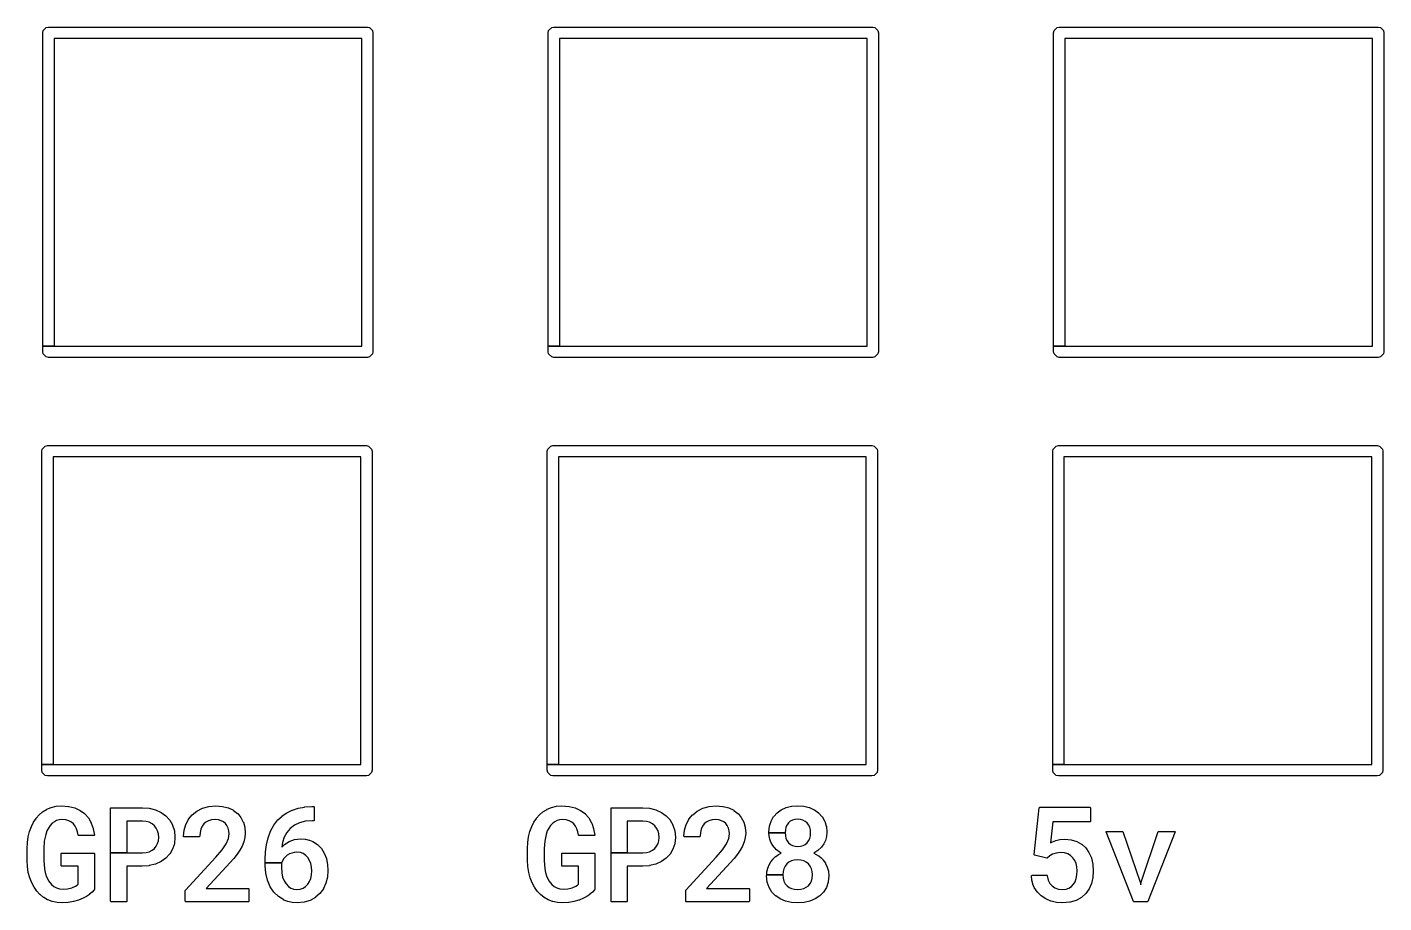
# Model space of a CAD drawing. Header units: millimetres. Extents: x 73 to 173, y -160 to -92.
# Drawn here: x 156.61 to 171.07, y -111.38 to -102.05 of the extents above; entities that cross this region are included whole.
import ezdxf

# ---------------------------------------------------------------- set-up
doc = ezdxf.new("R2010")
doc.units = ezdxf.units.MM
doc.layers.add('F.Silkscreen', color=41, linetype='CONTINUOUS', true_color=0xf2eda1)

msp = doc.modelspace()

# ---------------------------------------------------------------- linework, layer by layer
at = {"layer": 'F.Silkscreen', "linetype": 'CONTINUOUS'}
for p, q in [((156.772223, -102.11), (156.77679, -102.087039)), ((156.77679, -102.087039), (156.809262, -102.054567)), ((156.809262, -102.054567), (156.832223, -102.05)), ((156.832223, -102.05), (160.232223, -102.05)), ((160.232223, -102.05), (160.255184, -102.054567)), ((160.255184, -102.054567), (160.287656, -102.087039)), ((160.287656, -102.087039), (160.292223, -102.11)), ((162.16, -102.11), (162.164567, -102.087039)), ((162.164567, -102.087039), (162.197039, -102.054567)), ((162.197039, -102.054567), (162.22, -102.05)), ((162.22, -102.05), (165.62, -102.05)), ((165.62, -102.05), (165.642961, -102.054567)), ((165.642961, -102.054567), (165.675433, -102.087039)), ((165.675433, -102.087039), (165.68, -102.11)), ((167.547778, -102.11), (167.552345, -102.087039)), ((167.552345, -102.087039), (167.584817, -102.054567)), ((167.584817, -102.054567), (167.607778, -102.05)), ((167.607778, -102.05), (171.007778, -102.05)), ((171.007778, -102.05), (171.030739, -102.054567)), ((171.030739, -102.054567), (171.063211, -102.087039)), ((171.063211, -102.087039), (171.067778, -102.11)), ((156.772223, -105.45), (156.772223, -102.11)), ((160.172223, -102.17), (156.892223, -102.17)), ((156.892223, -102.17), (156.892223, -105.45)), ((160.172223, -105.45), (160.172223, -102.17)), ((160.292223, -102.11), (160.292223, -105.51)), ((162.16, -105.45), (162.16, -102.11)), ((165.56, -102.17), (162.28, -102.17)), ((162.28, -102.17), (162.28, -105.45)), ((165.56, -105.45), (165.56, -102.17)), ((165.68, -102.11), (165.68, -105.51)), ((167.547778, -105.45), (167.547778, -102.11)), ((170.947778, -102.17), (167.667778, -102.17)), ((167.667778, -102.17), (167.667778, -105.45)), ((170.947778, -105.45), (170.947778, -102.17)), ((171.067778, -102.11), (171.067778, -105.51)), ((156.772223, -105.51), (156.772223, -105.45)), ((156.772223, -105.45), (156.892223, -105.45)), ((156.892223, -105.45), (156.772223, -105.45)), ((156.77679, -105.532961), (156.772223, -105.51)), ((156.809262, -105.565433), (156.77679, -105.532961)), ((156.832223, -105.57), (156.809262, -105.565433)), ((160.232223, -105.57), (156.832223, -105.57)), ((156.892223, -105.45), (160.172223, -105.45)), ((160.255184, -105.565433), (160.232223, -105.57)), ((160.287656, -105.532961), (160.255184, -105.565433)), ((160.292223, -105.51), (160.287656, -105.532961)), ((162.16, -105.51), (162.16, -105.45)), ((162.16, -105.45), (162.28, -105.45)), ((162.28, -105.45), (162.16, -105.45)), ((162.164567, -105.532961), (162.16, -105.51)), ((162.197039, -105.565433), (162.164567, -105.532961)), ((162.22, -105.57), (162.197039, -105.565433)), ((165.62, -105.57), (162.22, -105.57)), ((162.28, -105.45), (165.56, -105.45)), ((165.642961, -105.565433), (165.62, -105.57)), ((165.675433, -105.532961), (165.642961, -105.565433)), ((165.68, -105.51), (165.675433, -105.532961)), ((167.547778, -105.51), (167.547778, -105.45)), ((167.547778, -105.45), (167.667778, -105.45)), ((167.667778, -105.45), (167.547778, -105.45)), ((167.552345, -105.532961), (167.547778, -105.51)), ((167.584817, -105.565433), (167.552345, -105.532961)), ((167.607778, -105.57), (167.584817, -105.565433)), ((171.007778, -105.57), (167.607778, -105.57)), ((167.667778, -105.45), (170.947778, -105.45)), ((171.030739, -105.565433), (171.007778, -105.57)), ((171.063211, -105.532961), (171.030739, -105.565433)), ((171.067778, -105.51), (171.063211, -105.532961)), ((156.762223, -106.57), (156.76679, -106.547039)), ((156.762223, -109.91), (156.762223, -106.57)), ((156.76679, -106.547039), (156.799262, -106.514567)), ((156.799262, -106.514567), (156.822223, -106.51)), ((156.822223, -106.51), (160.222223, -106.51)), ((160.222223, -106.51), (160.245184, -106.514567)), ((160.245184, -106.514567), (160.277656, -106.547039)), ((160.277656, -106.547039), (160.282223, -106.57)), ((160.282223, -106.57), (160.282223, -109.97)), ((162.15, -106.57), (162.154567, -106.547039)), ((162.15, -109.91), (162.15, -106.57)), ((162.154567, -106.547039), (162.187039, -106.514567)), ((162.187039, -106.514567), (162.21, -106.51)), ((162.21, -106.51), (165.61, -106.51)), ((165.61, -106.51), (165.632961, -106.514567)), ((165.632961, -106.514567), (165.665433, -106.547039)), ((165.665433, -106.547039), (165.67, -106.57)), ((165.67, -106.57), (165.67, -109.97)), ((167.537778, -106.57), (167.542345, -106.547039)), ((167.537778, -109.91), (167.537778, -106.57)), ((167.542345, -106.547039), (167.574817, -106.514567)), ((167.574817, -106.514567), (167.597778, -106.51)), ((167.597778, -106.51), (170.997778, -106.51)), ((170.997778, -106.51), (171.020739, -106.514567)), ((171.020739, -106.514567), (171.053211, -106.547039)), ((171.053211, -106.547039), (171.057778, -106.57)), ((171.057778, -106.57), (171.057778, -109.97)), ((160.162223, -106.63), (156.882223, -106.63)), ((156.882223, -106.63), (156.882223, -109.91)), ((160.162223, -109.91), (160.162223, -106.63)), ((165.55, -106.63), (162.27, -106.63)), ((162.27, -106.63), (162.27, -109.91)), ((165.55, -109.91), (165.55, -106.63)), ((170.937778, -106.63), (167.657778, -106.63)), ((167.657778, -106.63), (167.657778, -109.91)), ((170.937778, -109.91), (170.937778, -106.63)), ((156.762223, -109.97), (156.762223, -109.91)), ((156.762223, -109.91), (156.882223, -109.91)), ((156.882223, -109.91), (156.762223, -109.91)), ((156.882223, -109.91), (160.162223, -109.91)), ((162.15, -109.97), (162.15, -109.91)), ((162.15, -109.91), (162.27, -109.91)), ((162.27, -109.91), (162.15, -109.91)), ((162.27, -109.91), (165.55, -109.91)), ((167.537778, -109.97), (167.537778, -109.91)), ((167.537778, -109.91), (167.657778, -109.91)), ((167.657778, -109.91), (167.537778, -109.91)), ((167.657778, -109.91), (170.937778, -109.91)), ((156.76679, -109.992961), (156.762223, -109.97)), ((156.799262, -110.025433), (156.76679, -109.992961)), ((156.822223, -110.03), (156.799262, -110.025433)), ((160.222223, -110.03), (156.822223, -110.03)), ((160.245184, -110.025433), (160.222223, -110.03)), ((160.277656, -109.992961), (160.245184, -110.025433)), ((160.282223, -109.97), (160.277656, -109.992961)), ((162.154567, -109.992961), (162.15, -109.97)), ((162.187039, -110.025433), (162.154567, -109.992961)), ((162.21, -110.03), (162.187039, -110.025433)), ((165.61, -110.03), (162.21, -110.03)), ((165.632961, -110.025433), (165.61, -110.03)), ((165.665433, -109.992961), (165.632961, -110.025433)), ((165.67, -109.97), (165.665433, -109.992961)), ((167.542345, -109.992961), (167.537778, -109.97)), ((167.574817, -110.025433), (167.542345, -109.992961)), ((167.597778, -110.03), (167.574817, -110.025433)), ((170.997778, -110.03), (167.597778, -110.03)), ((171.020739, -110.025433), (170.997778, -110.03)), ((171.053211, -109.992961), (171.020739, -110.025433)), ((171.057778, -109.97), (171.053211, -109.992961)), ((156.674419, -110.523533), (156.701622, -110.482811)), ((156.701622, -110.482811), (156.702, -110.482316)), ((156.702, -110.482316), (156.733665, -110.445735)), ((156.733665, -110.445735), (156.734145, -110.445251)), ((156.734145, -110.445251), (156.769647, -110.414055)), ((156.769647, -110.414055), (156.77032, -110.413557)), ((156.77032, -110.413557), (156.813408, -110.386946)), ((156.813408, -110.386946), (156.814107, -110.386587)), ((156.814107, -110.386587), (156.861755, -110.366669)), ((156.861755, -110.366669), (156.862522, -110.366419)), ((156.862522, -110.366419), (156.913662, -110.35421)), ((156.913662, -110.35421), (156.914453, -110.354087)), ((156.914453, -110.354087), (156.97133, -110.349871)), ((156.97133, -110.349871), (156.972065, -110.34987)), ((156.972065, -110.34987), (157.048198, -110.35544)), ((157.048198, -110.35544), (157.049025, -110.355571)), ((157.049025, -110.355571), (157.11266, -110.371189)), ((157.11266, -110.371189), (157.113548, -110.371498)), ((157.113548, -110.371498), (157.17072, -110.397656)), ((157.17072, -110.397656), (157.171605, -110.398177)), ((157.171605, -110.398177), (157.218663, -110.432836)), ((157.218663, -110.432836), (157.219449, -110.433556)), ((157.219449, -110.433556), (157.258467, -110.477821)), ((157.258467, -110.477821), (157.259065, -110.47866)), ((157.259065, -110.47866), (157.289229, -110.531848)), ((157.495547, -110.37519), (157.497011, -110.371654)), ((157.495547, -110.85086), (157.495547, -110.37519)), ((157.497011, -110.371654), (157.500547, -110.37019)), ((157.500547, -110.37019), (157.833144, -110.37019)), ((157.833144, -110.37019), (157.833527, -110.370205)), ((157.833527, -110.370205), (157.906585, -110.375813)), ((157.906585, -110.375813), (157.907408, -110.375946)), ((157.907408, -110.375946), (157.972531, -110.392137)), ((157.972531, -110.392137), (157.973374, -110.392428)), ((157.973374, -110.392428), (158.032834, -110.41914)), ((158.032834, -110.41914), (158.033685, -110.419628)), ((158.033685, -110.419628), (158.083218, -110.454893)), ((158.083218, -110.454893), (158.084004, -110.455588)), ((158.084004, -110.455588), (158.12454, -110.499821)), ((158.326445, -110.492723), (158.365666, -110.445806)), ((158.365666, -110.445806), (158.366378, -110.445109)), ((158.366378, -110.445109), (158.41435, -110.406716)), ((158.41435, -110.406716), (158.41519, -110.406172)), ((158.41519, -110.406172), (158.474196, -110.375871)), ((158.474196, -110.375871), (158.4751, -110.375513)), ((158.4751, -110.375513), (158.540859, -110.356628)), ((158.540859, -110.356628), (158.541805, -110.356453)), ((158.541805, -110.356453), (158.617218, -110.349876)), ((158.617218, -110.349876), (158.618044, -110.349872)), ((158.618044, -110.349872), (158.688763, -110.355433)), ((158.688763, -110.355433), (158.689637, -110.355581)), ((158.689637, -110.355581), (158.749832, -110.37133)), ((158.749832, -110.37133), (158.750723, -110.371656)), ((158.750723, -110.371656), (158.804663, -110.397443)), ((158.804663, -110.397443), (158.805538, -110.397978)), ((158.805538, -110.397978), (158.84899, -110.431115)), ((158.84899, -110.431115), (158.849806, -110.431898)), ((158.849806, -110.431898), (158.884013, -110.473115)), ((158.884013, -110.473115), (158.88461, -110.474018)), ((158.88461, -110.474018), (158.909876, -110.523049)), ((159.279046, -110.499479), (159.322855, -110.458067)), ((159.322855, -110.458067), (159.323455, -110.457582)), ((159.323455, -110.457582), (159.373784, -110.422938)), ((159.373784, -110.422938), (159.37443, -110.422562)), ((159.37443, -110.422562), (159.432028, -110.394509)), ((159.432028, -110.394509), (159.432684, -110.394245)), ((159.432684, -110.394245), (159.493909, -110.374521)), ((159.493909, -110.374521), (159.494557, -110.374359)), ((159.494557, -110.374359), (159.56305, -110.362044)), ((159.56305, -110.362044), (159.563656, -110.361973)), ((159.563656, -110.361973), (159.640507, -110.357681)), ((159.640507, -110.357681), (159.640786, -110.357673)), ((159.640786, -110.357673), (159.659959, -110.357673)), ((159.659959, -110.357673), (159.663495, -110.359137)), ((159.663495, -110.359137), (159.664959, -110.362673)), ((159.664959, -110.362673), (159.664959, -110.503357)), ((162.008419, -110.523533), (162.035622, -110.482811)), ((162.035622, -110.482811), (162.036, -110.482316)), ((162.036, -110.482316), (162.067665, -110.445735)), ((162.067665, -110.445735), (162.068145, -110.445251)), ((162.068145, -110.445251), (162.103647, -110.414055)), ((162.103647, -110.414055), (162.10432, -110.413557)), ((162.10432, -110.413557), (162.147408, -110.386946)), ((162.147408, -110.386946), (162.148107, -110.386587)), ((162.148107, -110.386587), (162.195755, -110.366669)), ((162.195755, -110.366669), (162.196522, -110.366419)), ((162.196522, -110.366419), (162.247662, -110.35421)), ((162.247662, -110.35421), (162.248453, -110.354087)), ((162.248453, -110.354087), (162.30533, -110.349871)), ((162.30533, -110.349871), (162.306065, -110.34987)), ((162.306065, -110.34987), (162.382198, -110.35544)), ((162.382198, -110.35544), (162.383025, -110.355571)), ((162.383025, -110.355571), (162.44666, -110.371189)), ((162.44666, -110.371189), (162.447548, -110.371498)), ((162.447548, -110.371498), (162.50472, -110.397656)), ((162.50472, -110.397656), (162.505605, -110.398177)), ((162.505605, -110.398177), (162.552663, -110.432836)), ((162.552663, -110.432836), (162.553449, -110.433556)), ((162.553449, -110.433556), (162.592467, -110.477821)), ((162.592467, -110.477821), (162.593065, -110.47866)), ((162.593065, -110.47866), (162.623229, -110.531848)), ((162.829547, -110.37519), (162.831011, -110.371654)), ((162.829547, -110.85086), (162.829547, -110.37519)), ((162.831011, -110.371654), (162.834547, -110.37019)), ((162.834547, -110.37019), (163.167144, -110.37019)), ((163.167144, -110.37019), (163.167527, -110.370205)), ((163.167527, -110.370205), (163.240585, -110.375813)), ((163.240585, -110.375813), (163.241408, -110.375946)), ((163.241408, -110.375946), (163.306531, -110.392137)), ((163.306531, -110.392137), (163.307374, -110.392428)), ((163.307374, -110.392428), (163.366834, -110.41914)), ((163.366834, -110.41914), (163.367685, -110.419628)), ((163.367685, -110.419628), (163.417218, -110.454893)), ((163.417218, -110.454893), (163.418004, -110.455588)), ((163.418004, -110.455588), (163.45854, -110.499821)), ((163.660445, -110.492723), (163.699666, -110.445806)), ((163.699666, -110.445806), (163.700378, -110.445109)), ((163.700378, -110.445109), (163.74835, -110.406716)), ((163.74835, -110.406716), (163.74919, -110.406172)), ((163.74919, -110.406172), (163.808196, -110.375871)), ((163.808196, -110.375871), (163.8091, -110.375513)), ((163.8091, -110.375513), (163.874859, -110.356628)), ((163.874859, -110.356628), (163.875805, -110.356453)), ((163.875805, -110.356453), (163.951218, -110.349876)), ((163.951218, -110.349876), (163.952044, -110.349872)), ((163.952044, -110.349872), (164.022763, -110.355433)), ((164.022763, -110.355433), (164.023637, -110.355581)), ((164.023637, -110.355581), (164.083832, -110.37133)), ((164.083832, -110.37133), (164.084723, -110.371656)), ((164.084723, -110.371656), (164.138663, -110.397443)), ((164.138663, -110.397443), (164.139538, -110.397978)), ((164.139538, -110.397978), (164.18299, -110.431115)), ((164.18299, -110.431115), (164.183806, -110.431898)), ((164.183806, -110.431898), (164.218013, -110.473115)), ((164.218013, -110.473115), (164.21861, -110.474018)), ((164.21861, -110.474018), (164.243876, -110.523049)), ((164.535454, -110.511429), (164.562894, -110.463681)), ((164.562894, -110.463681), (164.563533, -110.462805)), ((164.563533, -110.462805), (164.599352, -110.423481)), ((164.599352, -110.423481), (164.600128, -110.422789)), ((164.600128, -110.422789), (164.643171, -110.391824)), ((164.643171, -110.391824), (164.644088, -110.391302)), ((164.644088, -110.391302), (164.6963, -110.368472)), ((164.6963, -110.368472), (164.697159, -110.368186)), ((164.697159, -110.368186), (164.754614, -110.354677)), ((164.754614, -110.354677), (164.755396, -110.354557)), ((164.755396, -110.354557), (164.81994, -110.34987)), ((164.81994, -110.34987), (164.820666, -110.34987)), ((164.820666, -110.34987), (164.884667, -110.354548)), ((164.884667, -110.354548), (164.885451, -110.354668)), ((164.885451, -110.354668), (164.942778, -110.368186)), ((164.942778, -110.368186), (164.943614, -110.368463)), ((164.943614, -110.368463), (164.996223, -110.391202)), ((164.996223, -110.391202), (164.997091, -110.391685)), ((164.997091, -110.391685), (165.041812, -110.422741)), ((165.041812, -110.422741), (165.042634, -110.423456)), ((165.042634, -110.423456), (165.078468, -110.462272)), ((165.078468, -110.462272), (165.079121, -110.463158)), ((165.079121, -110.463158), (165.106852, -110.511048)), ((167.341148, -110.869801), (167.394515, -110.369958)), ((167.394515, -110.369958), (167.396347, -110.366598)), ((167.396347, -110.366598), (167.399487, -110.365489)), ((167.399487, -110.365489), (167.934135, -110.365489)), ((167.934135, -110.365489), (167.937671, -110.366953)), ((167.937671, -110.366953), (167.939135, -110.370489)), ((167.939135, -110.370489), (167.939135, -110.51508)), ((156.616969, -110.679413), (156.631161, -110.622146)), ((156.631161, -110.622146), (156.631325, -110.621613)), ((156.631325, -110.621613), (156.650411, -110.57007)), ((156.650411, -110.57007), (156.650657, -110.569513)), ((156.650657, -110.569513), (156.674134, -110.524017)), ((156.674134, -110.524017), (156.674419, -110.523533)), ((156.816315, -110.617743), (156.803169, -110.65396)), ((156.832273, -110.585965), (156.816315, -110.617743)), ((156.85179, -110.557695), (156.832273, -110.585965)), ((156.873819, -110.534981), (156.85179, -110.557695)), ((156.895513, -110.51905), (156.873819, -110.534981)), ((156.919969, -110.506876), (156.895513, -110.51905)), ((156.946496, -110.49927), (156.919969, -110.506876)), ((156.976055, -110.49665), (156.946496, -110.49927)), ((157.016361, -110.499819), (156.976055, -110.49665)), ((157.048783, -110.508537), (157.016361, -110.499819)), ((157.077238, -110.523103), (157.048783, -110.508537)), ((157.100379, -110.54255), (157.077238, -110.523103)), ((157.117886, -110.565457), (157.100379, -110.54255)), ((157.13204, -110.594206), (157.117886, -110.565457)), ((157.142405, -110.626243), (157.13204, -110.594206)), ((157.15017, -110.663501), (157.142405, -110.626243)), ((157.289229, -110.531848), (157.289607, -110.532687)), ((157.289607, -110.532687), (157.310096, -110.59217)), ((157.310096, -110.59217), (157.310297, -110.592955)), ((157.310297, -110.592955), (157.322048, -110.661638)), ((157.833601, -110.512265), (157.668945, -110.512265)), ((157.668945, -110.512265), (157.668945, -110.85086)), ((157.873415, -110.515603), (157.833601, -110.512265)), ((157.907214, -110.525013), (157.873415, -110.515603)), ((157.93739, -110.540499), (157.907214, -110.525013)), ((157.962169, -110.56097), (157.93739, -110.540499)), ((157.981979, -110.586246), (157.962169, -110.56097)), ((157.996472, -110.615931), (157.981979, -110.586246)), ((158.005153, -110.648835), (157.996472, -110.615931)), ((158.12454, -110.499821), (158.12519, -110.50071)), ((158.12519, -110.50071), (158.155668, -110.553807)), ((158.155668, -110.553807), (158.156102, -110.554797)), ((158.156102, -110.554797), (158.174848, -110.614466)), ((158.174848, -110.614466), (158.175056, -110.615494)), ((158.175056, -110.615494), (158.181589, -110.68448)), ((158.272261, -110.673428), (158.278301, -110.609606)), ((158.278301, -110.609606), (158.27849, -110.60864)), ((158.27849, -110.60864), (158.296386, -110.548998)), ((158.296386, -110.548998), (158.296764, -110.54808)), ((158.296764, -110.54808), (158.32587, -110.493575)), ((158.32587, -110.493575), (158.326445, -110.492723)), ((158.448452, -110.632784), (158.445625, -110.674239)), ((158.456277, -110.598347), (158.448452, -110.632784)), ((158.469711, -110.56752), (158.456277, -110.598347)), ((158.487923, -110.542325), (158.469711, -110.56752)), ((158.510581, -110.523283), (158.487923, -110.542325)), ((158.53928, -110.508661), (158.510581, -110.523283)), ((158.572125, -110.499858), (158.53928, -110.508661)), ((158.613165, -110.49665), (158.572125, -110.499858)), ((158.645181, -110.499575), (158.613165, -110.49665)), ((158.672936, -110.507936), (158.645181, -110.499575)), ((158.697853, -110.521391), (158.672936, -110.507936)), ((158.718616, -110.538951), (158.697853, -110.521391)), ((158.735272, -110.560527), (158.718616, -110.538951)), ((158.747566, -110.586517), (158.735272, -110.560527)), ((158.754947, -110.6154), (158.747566, -110.586517)), ((158.757522, -110.64835), (158.754947, -110.6154)), ((158.909876, -110.523049), (158.910245, -110.523988)), ((158.910245, -110.523988), (158.925489, -110.57829)), ((158.925489, -110.57829), (158.925657, -110.579212)), ((158.925657, -110.579212), (158.93093, -110.640437)), ((159.174105, -110.689523), (159.199814, -110.619276)), ((159.199814, -110.619276), (159.200134, -110.618574)), ((159.200134, -110.618574), (159.234647, -110.556175)), ((159.234647, -110.556175), (159.235086, -110.555512)), ((159.235086, -110.555512), (159.278545, -110.50003)), ((159.278545, -110.50003), (159.279046, -110.499479)), ((159.373592, -110.63383), (159.346205, -110.684722)), ((159.409786, -110.591193), (159.373592, -110.63383)), ((159.454067, -110.556887), (159.409786, -110.591193)), ((159.509036, -110.5303), (159.454067, -110.556887)), ((159.571282, -110.514218), (159.509036, -110.5303)), ((159.649036, -110.508357), (159.571282, -110.514218)), ((159.659959, -110.508357), (159.649036, -110.508357)), ((159.663495, -110.506893), (159.659959, -110.508357)), ((159.664959, -110.503357), (159.663495, -110.506893)), ((161.950969, -110.679413), (161.965161, -110.622146)), ((161.965161, -110.622146), (161.965325, -110.621613)), ((161.965325, -110.621613), (161.984411, -110.57007)), ((161.984411, -110.57007), (161.984657, -110.569513)), ((161.984657, -110.569513), (162.008134, -110.524017)), ((162.008134, -110.524017), (162.008419, -110.523533)), ((162.150315, -110.617743), (162.137169, -110.65396)), ((162.166273, -110.585965), (162.150315, -110.617743)), ((162.18579, -110.557695), (162.166273, -110.585965)), ((162.207819, -110.534981), (162.18579, -110.557695)), ((162.229513, -110.51905), (162.207819, -110.534981)), ((162.253969, -110.506876), (162.229513, -110.51905)), ((162.280496, -110.49927), (162.253969, -110.506876)), ((162.310055, -110.49665), (162.280496, -110.49927)), ((162.350361, -110.499819), (162.310055, -110.49665)), ((162.382783, -110.508537), (162.350361, -110.499819)), ((162.411238, -110.523103), (162.382783, -110.508537)), ((162.434379, -110.54255), (162.411238, -110.523103)), ((162.451886, -110.565457), (162.434379, -110.54255)), ((162.46604, -110.594206), (162.451886, -110.565457)), ((162.476405, -110.626243), (162.46604, -110.594206)), ((162.48417, -110.663501), (162.476405, -110.626243)), ((162.623229, -110.531848), (162.623607, -110.532687)), ((162.623607, -110.532687), (162.644096, -110.59217)), ((162.644096, -110.59217), (162.644297, -110.592955)), ((162.644297, -110.592955), (162.656048, -110.661638)), ((163.167601, -110.512265), (163.002945, -110.512265)), ((163.002945, -110.512265), (163.002945, -110.85086)), ((163.207415, -110.515603), (163.167601, -110.512265)), ((163.241214, -110.525013), (163.207415, -110.515603)), ((163.27139, -110.540499), (163.241214, -110.525013)), ((163.296169, -110.56097), (163.27139, -110.540499)), ((163.315979, -110.586246), (163.296169, -110.56097)), ((163.330472, -110.615931), (163.315979, -110.586246)), ((163.339153, -110.648835), (163.330472, -110.615931)), ((163.45854, -110.499821), (163.45919, -110.50071)), ((163.45919, -110.50071), (163.489668, -110.553807)), ((163.489668, -110.553807), (163.490102, -110.554797)), ((163.490102, -110.554797), (163.508848, -110.614466)), ((163.508848, -110.614466), (163.509056, -110.615494)), ((163.509056, -110.615494), (163.515589, -110.68448)), ((163.606261, -110.673428), (163.612301, -110.609606)), ((163.612301, -110.609606), (163.61249, -110.60864)), ((163.61249, -110.60864), (163.630386, -110.548998)), ((163.630386, -110.548998), (163.630764, -110.54808)), ((163.630764, -110.54808), (163.65987, -110.493575)), ((163.65987, -110.493575), (163.660445, -110.492723)), ((163.782452, -110.632784), (163.779625, -110.674239)), ((163.790277, -110.598347), (163.782452, -110.632784)), ((163.803711, -110.56752), (163.790277, -110.598347)), ((163.821923, -110.542325), (163.803711, -110.56752)), ((163.844581, -110.523283), (163.821923, -110.542325)), ((163.87328, -110.508661), (163.844581, -110.523283)), ((163.906125, -110.499858), (163.87328, -110.508661)), ((163.947165, -110.49665), (163.906125, -110.499858)), ((163.979181, -110.499575), (163.947165, -110.49665)), ((164.006936, -110.507936), (163.979181, -110.499575)), ((164.031853, -110.521391), (164.006936, -110.507936)), ((164.052616, -110.538951), (164.031853, -110.521391)), ((164.069272, -110.560527), (164.052616, -110.538951)), ((164.081566, -110.586517), (164.069272, -110.560527)), ((164.088947, -110.6154), (164.081566, -110.586517)), ((164.091522, -110.64835), (164.088947, -110.6154)), ((164.243876, -110.523049), (164.244245, -110.523988)), ((164.244245, -110.523988), (164.259489, -110.57829)), ((164.259489, -110.57829), (164.259657, -110.579212)), ((164.259657, -110.579212), (164.26493, -110.640437)), ((164.511903, -110.632179), (164.511913, -110.631365)), ((164.512293, -110.637744), (164.511903, -110.632179)), ((164.511913, -110.631365), (164.517879, -110.567413)), ((164.517879, -110.567413), (164.518086, -110.56638)), ((164.518086, -110.56638), (164.535018, -110.512423)), ((164.535018, -110.512423), (164.535454, -110.511429)), ((164.68773, -110.605085), (164.685303, -110.637744)), ((164.694625, -110.576732), (164.68773, -110.605085)), ((164.706063, -110.551214), (164.694625, -110.576732)), ((164.720854, -110.530969), (164.706063, -110.551214)), ((164.740121, -110.514666), (164.720854, -110.530969)), ((164.763115, -110.502262), (164.740121, -110.514666)), ((164.788878, -110.494635), (164.763115, -110.502262)), ((164.818951, -110.491951), (164.788878, -110.494635)), ((164.84963, -110.494733), (164.818951, -110.491951)), ((164.875773, -110.502624), (164.84963, -110.494733)), ((164.89923, -110.515282), (164.875773, -110.502624)), ((164.9191, -110.531729), (164.89923, -110.515282)), ((164.93482, -110.553054), (164.9191, -110.531729)), ((164.947068, -110.57828), (164.93482, -110.553054)), ((164.954702, -110.605967), (164.947068, -110.57828)), ((164.957373, -110.637755), (164.954702, -110.605967)), ((165.106852, -110.511048), (165.107291, -110.512043)), ((165.107291, -110.512043), (165.124507, -110.566337)), ((165.124507, -110.566337), (165.124719, -110.567377)), ((165.124719, -110.567377), (165.130767, -110.631358)), ((165.130771, -110.632258), (165.126974, -110.676366)), ((165.130767, -110.631358), (165.130771, -110.632258)), ((167.539828, -110.52008), (167.515363, -110.743082)), ((167.934135, -110.52008), (167.539828, -110.52008)), ((167.937671, -110.518616), (167.934135, -110.52008)), ((167.939135, -110.51508), (167.937671, -110.518616)), ((168.10729, -110.628285), (168.107359, -110.624459)), ((168.398489, -111.36883), (168.10729, -110.628285)), ((168.107359, -110.624459), (168.110113, -110.621802)), ((168.110113, -110.621802), (168.111943, -110.621455)), ((168.111943, -110.621455), (168.281509, -110.621455)), ((168.281509, -110.621455), (168.285045, -110.622919)), ((168.285045, -110.622919), (168.286241, -110.624841)), ((168.286241, -110.624841), (168.469423, -111.162114)), ((168.481813, -111.16213), (168.66298, -110.624857)), ((168.841878, -110.628277), (168.552084, -111.368822)), ((168.66298, -110.624857), (168.665497, -110.621975)), ((168.665497, -110.621975), (168.667718, -110.621455)), ((168.667718, -110.621455), (168.837222, -110.621455)), ((168.837222, -110.621455), (168.840758, -110.622919)), ((168.840758, -110.622919), (168.842222, -110.626455)), ((168.842222, -110.626455), (168.841878, -110.628277)), ((156.605531, -110.803611), (156.608404, -110.74009)), ((156.608404, -110.74009), (156.608448, -110.739617)), ((156.608448, -110.739617), (156.616871, -110.679917)), ((156.616871, -110.679917), (156.616969, -110.679413)), ((156.788295, -110.724941), (156.783565, -110.80283)), ((156.803169, -110.65396), (156.788295, -110.724941)), ((157.151529, -110.666017), (157.15017, -110.663501)), ((157.155065, -110.667481), (157.151529, -110.666017)), ((157.31712, -110.667481), (157.155065, -110.667481)), ((157.317963, -110.667409), (157.31712, -110.667481)), ((157.321201, -110.66537), (157.317963, -110.667409)), ((157.322048, -110.661638), (157.321201, -110.66537)), ((157.962266, -110.804074), (157.982081, -110.780252)), ((157.982081, -110.780252), (157.996505, -110.752294)), ((157.996505, -110.752294), (158.005194, -110.721275)), ((158.008194, -110.686647), (158.005153, -110.648835)), ((158.005194, -110.721275), (158.008194, -110.686647)), ((158.174859, -110.752854), (158.156088, -110.810752)), ((158.175079, -110.7518), (158.174859, -110.752854)), ((158.181587, -110.685439), (158.175079, -110.7518)), ((158.181589, -110.68448), (158.181587, -110.685439)), ((158.272239, -110.673899), (158.272261, -110.673428)), ((158.273703, -110.677435), (158.272239, -110.673899)), ((158.277239, -110.678899), (158.273703, -110.677435)), ((158.440637, -110.678899), (158.277239, -110.678899)), ((158.443924, -110.677667), (158.440637, -110.678899)), ((158.445625, -110.674239), (158.443924, -110.677667)), ((158.683522, -110.817107), (158.727431, -110.752936)), ((158.727431, -110.752936), (158.750544, -110.698927)), ((158.750544, -110.698927), (158.757522, -110.64835)), ((158.896884, -110.778384), (158.872814, -110.822299)), ((158.897119, -110.777892), (158.896884, -110.778384)), ((158.91512, -110.734368), (158.897119, -110.777892)), ((158.915342, -110.733703), (158.91512, -110.734368)), ((158.926919, -110.688721), (158.915342, -110.733703)), ((158.92706, -110.687889), (158.926919, -110.688721)), ((158.930931, -110.64128), (158.92706, -110.687889)), ((158.93093, -110.640437), (158.930931, -110.64128)), ((159.146292, -110.840457), (159.156704, -110.763977)), ((159.156704, -110.763977), (159.156789, -110.763514)), ((159.156789, -110.763514), (159.173931, -110.690104)), ((159.173931, -110.690104), (159.174105, -110.689523)), ((159.327994, -110.740976), (159.320418, -110.788367)), ((159.320418, -110.788367), (159.348325, -110.762495)), ((159.346205, -110.684722), (159.327994, -110.740976)), ((159.348325, -110.762495), (159.349041, -110.761943)), ((159.349041, -110.761943), (159.397829, -110.730924)), ((159.397829, -110.730924), (159.398784, -110.730451)), ((159.398784, -110.730451), (159.455143, -110.709691)), ((159.455143, -110.709691), (159.455962, -110.709466)), ((159.455962, -110.709466), (159.487473, -110.703638)), ((159.487473, -110.703638), (159.488088, -110.703564)), ((159.488088, -110.703564), (159.521851, -110.701576)), ((159.521851, -110.701576), (159.522482, -110.701578)), ((159.522482, -110.701578), (159.57046, -110.704817)), ((159.57046, -110.704817), (159.571199, -110.704923)), ((159.571199, -110.704923), (159.613166, -110.714173)), ((159.613166, -110.714173), (159.613953, -110.714416)), ((159.613953, -110.714416), (159.650831, -110.729221)), ((159.650831, -110.729221), (159.6517, -110.729673)), ((159.6517, -110.729673), (159.701162, -110.761943)), ((159.701162, -110.761943), (159.702048, -110.76268)), ((159.702048, -110.76268), (159.741673, -110.804232)), ((161.939531, -110.803611), (161.942404, -110.74009)), ((161.942404, -110.74009), (161.942448, -110.739617)), ((161.942448, -110.739617), (161.950871, -110.679917)), ((161.950871, -110.679917), (161.950969, -110.679413)), ((162.122295, -110.724941), (162.117565, -110.80283)), ((162.137169, -110.65396), (162.122295, -110.724941)), ((162.485529, -110.666017), (162.48417, -110.663501)), ((162.489065, -110.667481), (162.485529, -110.666017)), ((162.65112, -110.667481), (162.489065, -110.667481)), ((162.651963, -110.667409), (162.65112, -110.667481)), ((162.655201, -110.66537), (162.651963, -110.667409)), ((162.656048, -110.661638), (162.655201, -110.66537)), ((163.296266, -110.804074), (163.316081, -110.780252)), ((163.316081, -110.780252), (163.330505, -110.752294)), ((163.330505, -110.752294), (163.339194, -110.721275)), ((163.342194, -110.686647), (163.339153, -110.648835)), ((163.339194, -110.721275), (163.342194, -110.686647)), ((163.508859, -110.752854), (163.490088, -110.810752)), ((163.509079, -110.7518), (163.508859, -110.752854)), ((163.515587, -110.685439), (163.509079, -110.7518)), ((163.515589, -110.68448), (163.515587, -110.685439)), ((163.606239, -110.673899), (163.606261, -110.673428)), ((163.607703, -110.677435), (163.606239, -110.673899)), ((163.611239, -110.678899), (163.607703, -110.677435)), ((163.774637, -110.678899), (163.611239, -110.678899)), ((163.777924, -110.677667), (163.774637, -110.678899)), ((163.779625, -110.674239), (163.777924, -110.677667)), ((164.017522, -110.817107), (164.061431, -110.752936)), ((164.061431, -110.752936), (164.084544, -110.698927)), ((164.084544, -110.698927), (164.091522, -110.64835)), ((164.230884, -110.778384), (164.206814, -110.822299)), ((164.231119, -110.777892), (164.230884, -110.778384)), ((164.24912, -110.734368), (164.231119, -110.777892)), ((164.249342, -110.733703), (164.24912, -110.734368)), ((164.260919, -110.688721), (164.249342, -110.733703)), ((164.26106, -110.687889), (164.260919, -110.688721)), ((164.264931, -110.64128), (164.26106, -110.687889)), ((164.26493, -110.640437), (164.264931, -110.64128)), ((164.512318, -110.638101), (164.512293, -110.637744)), ((164.512293, -110.637744), (164.685303, -110.637744)), ((164.685303, -110.637744), (164.512293, -110.637744)), ((164.514454, -110.668564), (164.512318, -110.638101)), ((164.514558, -110.669286), (164.514454, -110.668564)), ((164.522082, -110.703548), (164.514558, -110.669286)), ((164.522288, -110.704241), (164.522082, -110.703548)), ((164.534506, -110.736629), (164.522288, -110.704241)), ((164.5348, -110.737268), (164.534506, -110.736629)), ((164.550853, -110.766551), (164.5348, -110.737268)), ((164.551214, -110.767116), (164.550853, -110.766551)), ((164.570513, -110.793266), (164.551214, -110.767116)), ((164.685303, -110.637744), (164.687721, -110.669776)), ((164.687721, -110.669776), (164.694614, -110.697754)), ((164.694614, -110.697754), (164.70627, -110.722792)), ((164.70627, -110.722792), (164.722164, -110.743173)), ((164.722164, -110.743173), (164.741618, -110.760173)), ((164.741618, -110.760173), (164.764857, -110.773008)), ((164.764857, -110.773008), (164.790889, -110.780862)), ((164.851058, -110.780862), (164.877088, -110.773008)), ((164.877088, -110.773008), (164.900343, -110.760173)), ((164.900343, -110.760173), (164.91983, -110.743184)), ((164.91983, -110.743184), (164.935363, -110.722867)), ((164.935363, -110.722867), (164.947417, -110.69769)), ((164.947417, -110.69769), (164.954795, -110.669693)), ((164.954795, -110.669693), (164.957373, -110.637755)), ((165.097006, -110.756199), (165.073105, -110.789012)), ((165.097466, -110.75543), (165.097006, -110.756199)), ((165.115392, -110.718328), (165.097466, -110.75543)), ((165.11571, -110.717484), (165.115392, -110.718328)), ((165.126812, -110.677268), (165.11571, -110.717484)), ((165.126974, -110.676366), (165.126812, -110.677268)), ((167.515363, -110.743082), (167.533973, -110.733838)), ((167.533973, -110.733838), (167.534453, -110.73363)), ((167.534453, -110.73363), (167.572193, -110.719588)), ((167.572193, -110.719588), (167.572818, -110.719401)), ((167.572818, -110.719401), (167.614509, -110.709827)), ((167.614509, -110.709827), (167.615287, -110.709712)), ((167.615287, -110.709712), (167.665493, -110.706281)), ((167.665493, -110.706281), (167.666278, -110.706289)), ((167.666278, -110.706289), (167.734145, -110.712345)), ((167.734145, -110.712345), (167.735126, -110.712532)), ((167.735126, -110.712532), (167.793227, -110.729801)), ((167.793227, -110.729801), (167.794209, -110.730211)), ((167.794209, -110.730211), (167.845917, -110.758605)), ((167.845917, -110.758605), (167.846828, -110.759248)), ((167.846828, -110.759248), (167.889703, -110.797288)), ((156.605526, -110.803837), (156.605531, -110.803611)), ((156.605526, -110.931148), (156.605526, -110.803837)), ((156.783565, -110.80283), (156.783565, -110.930722)), ((156.969692, -110.858974), (156.971156, -110.855438)), ((156.969692, -110.987935), (156.969692, -110.858974)), ((156.971156, -110.855438), (156.974692, -110.853974)), ((156.974692, -110.853974), (157.31712, -110.853974)), ((157.31712, -110.853974), (157.320656, -110.855438)), ((157.320656, -110.855438), (157.32212, -110.858974)), ((157.32212, -110.858974), (157.32212, -111.240604)), ((157.495547, -111.367), (157.495547, -110.85086)), ((157.495547, -110.85086), (157.668945, -110.85086)), ((157.668945, -110.85086), (157.495547, -110.85086)), ((157.668945, -110.85086), (157.833618, -110.85086)), ((157.833618, -110.85086), (157.873456, -110.847611)), ((157.873456, -110.847611), (157.907259, -110.838463)), ((157.907259, -110.838463), (157.937567, -110.823454)), ((157.937567, -110.823454), (157.962266, -110.804074)), ((158.083097, -110.908232), (158.033566, -110.94351)), ((158.083845, -110.907578), (158.083097, -110.908232)), ((158.124521, -110.864166), (158.083845, -110.907578)), ((158.125176, -110.863291), (158.124521, -110.864166)), ((158.155636, -110.811754), (158.125176, -110.863291)), ((158.156088, -110.810752), (158.155636, -110.811754)), ((158.293088, -111.250053), (158.616283, -110.896638)), ((158.616283, -110.896638), (158.683522, -110.817107)), ((158.807426, -110.910367), (158.726277, -111.000859)), ((158.807618, -110.910141), (158.807426, -110.910367)), ((158.842956, -110.865699), (158.807618, -110.910141)), ((158.843161, -110.865422), (158.842956, -110.865699)), ((158.872548, -110.822731), (158.843161, -110.865422)), ((158.872814, -110.822299), (158.872548, -110.822731)), ((159.14272, -110.921073), (159.142725, -110.920853)), ((159.14272, -110.955729), (159.14272, -110.921073)), ((159.142725, -110.920853), (159.146251, -110.840911)), ((159.146251, -110.840911), (159.146292, -110.840457)), ((159.342436, -110.911612), (159.316119, -110.955729)), ((159.378607, -110.876155), (159.342436, -110.911612)), ((159.401332, -110.86268), (159.378607, -110.876155)), ((159.426371, -110.852322), (159.401332, -110.86268)), ((159.452881, -110.845847), (159.426371, -110.852322)), ((159.480972, -110.843662), (159.452881, -110.845847)), ((159.517888, -110.847716), (159.480972, -110.843662)), ((159.548898, -110.859236), (159.517888, -110.847716)), ((159.575881, -110.877606), (159.548898, -110.859236)), ((159.598227, -110.901913), (159.575881, -110.877606)), ((159.615563, -110.930986), (159.598227, -110.901913)), ((159.741673, -110.804232), (159.742299, -110.80504)), ((159.742299, -110.80504), (159.773082, -110.854465)), ((159.773082, -110.854465), (159.773511, -110.85533)), ((159.773511, -110.85533), (159.795241, -110.912456)), ((159.795241, -110.912456), (159.795465, -110.913223)), ((159.795465, -110.913223), (159.808064, -110.974217)), ((161.939526, -110.803837), (161.939531, -110.803611)), ((161.939526, -110.931148), (161.939526, -110.803837)), ((162.117565, -110.80283), (162.117565, -110.930722)), ((162.303692, -110.858974), (162.305156, -110.855438)), ((162.303692, -110.987935), (162.303692, -110.858974)), ((162.305156, -110.855438), (162.308692, -110.853974)), ((162.308692, -110.853974), (162.65112, -110.853974)), ((162.65112, -110.853974), (162.654656, -110.855438)), ((162.654656, -110.855438), (162.65612, -110.858974)), ((162.65612, -110.858974), (162.65612, -111.240604)), ((162.829547, -111.367), (162.829547, -110.85086)), ((162.829547, -110.85086), (163.002945, -110.85086)), ((163.002945, -110.85086), (162.829547, -110.85086)), ((163.002945, -110.85086), (163.167618, -110.85086)), ((163.167618, -110.85086), (163.207456, -110.847611)), ((163.207456, -110.847611), (163.241259, -110.838463)), ((163.241259, -110.838463), (163.271567, -110.823454)), ((163.271567, -110.823454), (163.296266, -110.804074)), ((163.417097, -110.908232), (163.367566, -110.94351)), ((163.417845, -110.907578), (163.417097, -110.908232)), ((163.458521, -110.864166), (163.417845, -110.907578)), ((163.459176, -110.863291), (163.458521, -110.864166)), ((163.489636, -110.811754), (163.459176, -110.863291)), ((163.490088, -110.810752), (163.489636, -110.811754)), ((163.627088, -111.250053), (163.950283, -110.896638)), ((163.950283, -110.896638), (164.017522, -110.817107)), ((164.141426, -110.910367), (164.060277, -111.000859)), ((164.141618, -110.910141), (164.141426, -110.910367)), ((164.176956, -110.865699), (164.141618, -110.910141)), ((164.177161, -110.865422), (164.176956, -110.865699)), ((164.206548, -110.822731), (164.177161, -110.865422)), ((164.206814, -110.822299), (164.206548, -110.822731)), ((164.533101, -110.945151), (164.55628, -110.916653)), ((164.55628, -110.916653), (164.556747, -110.916153)), ((164.556747, -110.916153), (164.584371, -110.890368)), ((164.570956, -110.793788), (164.570513, -110.793266)), ((164.594339, -110.817769), (164.570956, -110.793788)), ((164.584371, -110.890368), (164.584871, -110.889958)), ((164.584871, -110.889958), (164.616038, -110.867634)), ((164.594835, -110.818214), (164.594339, -110.817769)), ((164.621459, -110.839076), (164.594835, -110.818214)), ((164.616038, -110.867634), (164.616568, -110.867303)), ((164.616568, -110.867303), (164.644004, -110.852437)), ((164.622001, -110.839446), (164.621459, -110.839076)), ((164.644004, -110.852437), (164.622001, -110.839446)), ((164.790889, -110.780862), (164.820974, -110.783611)), ((164.820974, -110.783611), (164.851058, -110.780862)), ((165.033696, -110.827358), (164.992976, -110.853113)), ((164.992976, -110.853113), (165.042937, -110.882128)), ((165.034512, -110.826713), (165.033696, -110.827358)), ((165.072552, -110.789649), (165.034512, -110.826713)), ((165.042937, -110.882128), (165.043591, -110.882581)), ((165.043591, -110.882581), (165.068389, -110.902856)), ((165.068389, -110.902856), (165.068893, -110.90333)), ((165.068893, -110.90333), (165.090257, -110.926408)), ((165.073105, -110.789012), (165.072552, -110.789649)), ((167.341844, -110.872924), (167.341148, -110.869801)), ((167.344929, -110.875188), (167.341844, -110.872924)), ((167.475416, -110.907183), (167.344929, -110.875188)), ((167.47621, -110.907311), (167.475416, -110.907183)), ((167.479851, -110.906132), (167.47621, -110.907311)), ((167.506472, -110.883434), (167.479851, -110.906132)), ((167.536714, -110.865075), (167.506472, -110.883434)), ((167.573493, -110.853092), (167.536714, -110.865075)), ((167.623349, -110.848364), (167.573493, -110.853092)), ((167.664907, -110.852148), (167.623349, -110.848364)), ((167.699112, -110.862731), (167.664907, -110.852148)), ((167.729004, -110.879995), (167.699112, -110.862731)), ((167.753292, -110.902844), (167.729004, -110.879995)), ((167.772251, -110.930747), (167.753292, -110.902844)), ((167.889703, -110.797288), (167.890479, -110.798157)), ((167.890479, -110.798157), (167.923888, -110.845796)), ((167.923888, -110.845796), (167.924379, -110.846673)), ((167.924379, -110.846673), (167.94971, -110.904913)), ((167.94971, -110.904913), (167.949992, -110.905763)), ((167.949992, -110.905763), (167.96511, -110.970111)), ((156.605532, -110.931388), (156.605526, -110.931148)), ((156.608673, -110.996824), (156.605532, -110.931388)), ((156.608722, -110.997327), (156.608673, -110.996824)), ((156.617915, -111.058531), (156.608722, -110.997327)), ((156.618027, -111.059069), (156.617915, -111.058531)), ((156.633495, -111.117418), (156.618027, -111.059069)), ((156.783565, -110.930722), (156.790001, -111.019622)), ((156.790001, -111.019622), (156.798117, -111.060345)), ((156.798117, -111.060345), (156.809132, -111.096896)), ((156.971156, -110.991471), (156.969692, -110.987935)), ((156.974692, -110.992935), (156.971156, -110.991471)), ((157.148722, -110.992935), (156.974692, -110.992935)), ((157.148722, -111.184629), (157.148722, -110.992935)), ((157.832839, -110.992935), (157.668945, -110.992935)), ((157.668945, -110.992935), (157.668945, -111.367)), ((157.83322, -110.99292), (157.832839, -110.992935)), ((157.906395, -110.987327), (157.83322, -110.99292)), ((157.907216, -110.987195), (157.906395, -110.987327)), ((157.972405, -110.97105), (157.907216, -110.987195)), ((157.973255, -110.970757), (157.972405, -110.97105)), ((158.032717, -110.943997), (157.973255, -110.970757)), ((158.033566, -110.94351), (158.032717, -110.943997)), ((158.726208, -111.000935), (158.512177, -111.229925)), ((158.726277, -111.000859), (158.726208, -111.000935)), ((159.14272, -110.988851), (159.14272, -110.955729)), ((159.14272, -110.955729), (159.316119, -110.955729)), ((159.316119, -110.955729), (159.14272, -110.955729)), ((159.142734, -110.989225), (159.14272, -110.988851)), ((159.148643, -111.067978), (159.142734, -110.989225)), ((159.148763, -111.068753), (159.148643, -111.067978)), ((159.16618, -111.142529), (159.148763, -111.068753)), ((159.316119, -110.955729), (159.316119, -111.004869)), ((159.316119, -111.004869), (159.319637, -111.061898)), ((159.319637, -111.061898), (159.329302, -111.108333)), ((159.62858, -110.965641), (159.615563, -110.930986)), ((159.636351, -111.002988), (159.62858, -110.965641)), ((159.636226, -111.085439), (159.639011, -111.043316)), ((159.639011, -111.043316), (159.636351, -111.002988)), ((159.812404, -111.039622), (159.806894, -111.108997)), ((159.808064, -110.974217), (159.808156, -110.974896)), ((159.808156, -110.974896), (159.812409, -111.038894)), ((159.812409, -111.038894), (159.812404, -111.039622)), ((161.939532, -110.931388), (161.939526, -110.931148)), ((161.942673, -110.996824), (161.939532, -110.931388)), ((161.942722, -110.997327), (161.942673, -110.996824)), ((161.951915, -111.058531), (161.942722, -110.997327)), ((161.952027, -111.059069), (161.951915, -111.058531)), ((161.967495, -111.117418), (161.952027, -111.059069)), ((162.117565, -110.930722), (162.124001, -111.019622)), ((162.124001, -111.019622), (162.132117, -111.060345)), ((162.132117, -111.060345), (162.143132, -111.096896)), ((162.305156, -110.991471), (162.303692, -110.987935)), ((162.308692, -110.992935), (162.305156, -110.991471)), ((162.482722, -110.992935), (162.308692, -110.992935)), ((162.482722, -111.184629), (162.482722, -110.992935)), ((163.166839, -110.992935), (163.002945, -110.992935)), ((163.002945, -110.992935), (163.002945, -111.367)), ((163.16722, -110.99292), (163.166839, -110.992935)), ((163.240395, -110.987327), (163.16722, -110.99292)), ((163.241216, -110.987195), (163.240395, -110.987327)), ((163.306405, -110.97105), (163.241216, -110.987195)), ((163.307255, -110.970757), (163.306405, -110.97105)), ((163.366717, -110.943997), (163.307255, -110.970757)), ((163.367566, -110.94351), (163.366717, -110.943997)), ((164.060208, -111.000935), (163.846177, -111.229925)), ((164.060277, -111.000859), (164.060208, -111.000935)), ((164.489053, -111.085706), (164.491306, -111.053897)), ((164.491306, -111.053897), (164.491414, -111.053162)), ((164.491414, -111.053162), (164.499799, -111.015545)), ((164.499799, -111.015545), (164.500013, -111.014835)), ((164.500013, -111.014835), (164.513747, -110.979195)), ((164.513747, -110.979195), (164.514065, -110.978523)), ((164.514065, -110.978523), (164.532632, -110.945836)), ((164.532632, -110.945836), (164.533101, -110.945151)), ((164.664706, -111.050467), (164.661858, -111.086057)), ((164.672787, -111.019845), (164.664706, -111.050467)), ((164.68623, -110.992151), (164.672787, -111.019845)), ((164.70423, -110.968671), (164.68623, -110.992151)), ((164.726497, -110.950669), (164.70423, -110.968671)), ((164.753422, -110.936994), (164.726497, -110.950669)), ((164.783558, -110.92867), (164.753422, -110.936994)), ((164.819017, -110.925724), (164.783558, -110.92867)), ((164.853349, -110.928632), (164.819017, -110.925724)), ((164.883657, -110.936999), (164.853349, -110.928632)), ((164.911031, -110.95068), (164.883657, -110.936999)), ((164.933897, -110.968703), (164.911031, -110.95068)), ((164.951999, -110.992159), (164.933897, -110.968703)), ((164.965952, -111.019918), (164.951999, -110.992159)), ((164.974623, -111.050487), (164.965952, -111.019918)), ((164.977643, -111.085383), (164.974623, -111.050487)), ((165.090257, -110.926408), (165.09066, -110.926903)), ((165.09066, -110.926903), (165.115517, -110.961775)), ((165.115517, -110.961775), (165.11596, -110.962528)), ((165.11596, -110.962528), (165.134822, -111.00215)), ((165.134822, -111.00215), (165.13513, -111.00298)), ((165.13513, -111.00298), (165.146862, -111.045872)), ((165.146862, -111.045872), (165.147021, -111.046767)), ((165.147021, -111.046767), (165.151043, -111.094062)), ((167.786105, -110.963878), (167.772251, -110.930747)), ((167.794299, -111.000183), (167.786105, -110.963878)), ((167.797172, -111.041577), (167.794299, -111.000183)), ((167.794735, -111.084563), (167.797172, -111.041577)), ((167.96511, -110.970111), (167.96523, -110.970901)), ((167.96523, -110.970901), (167.970568, -111.046016)), ((167.970567, -111.046739), (167.965596, -111.113858)), ((167.970568, -111.046016), (167.970567, -111.046739)), ((156.633688, -111.118), (156.633495, -111.117418)), ((156.65449, -111.169805), (156.633688, -111.118)), ((156.654701, -111.170261), (156.65449, -111.169805)), ((156.678717, -111.216126), (156.654701, -111.170261)), ((156.809132, -111.096896), (156.83292, -111.147232)), ((156.83292, -111.147232), (156.865206, -111.188667)), ((156.865206, -111.188667), (156.890153, -111.209077)), ((156.890153, -111.209077), (156.918995, -111.224341)), ((157.082769, -111.224153), (157.121958, -111.207153)), ((157.121958, -111.207153), (157.137991, -111.195924)), ((157.137991, -111.195924), (157.148722, -111.184629)), ((159.166449, -111.143347), (159.16618, -111.142529)), ((159.195606, -111.211496), (159.166449, -111.143347)), ((159.196081, -111.212358), (159.195606, -111.211496)), ((159.235556, -111.269872), (159.196081, -111.212358)), ((159.329302, -111.108333), (159.345347, -111.149946)), ((159.345347, -111.149946), (159.36517, -111.181971)), ((159.36517, -111.181971), (159.389847, -111.207965)), ((159.389847, -111.207965), (159.417513, -111.22641)), ((159.547252, -111.226757), (159.574228, -111.209129)), ((159.574228, -111.209129), (159.596965, -111.186012)), ((159.596965, -111.186012), (159.614816, -111.157498)), ((159.614816, -111.157498), (159.628225, -111.123025)), ((159.628225, -111.123025), (159.636226, -111.085439)), ((159.79035, -111.174177), (159.763656, -111.232411)), ((159.790652, -111.173323), (159.79035, -111.174177)), ((159.806757, -111.10983), (159.790652, -111.173323)), ((159.806894, -111.108997), (159.806757, -111.10983)), ((161.967688, -111.118), (161.967495, -111.117418)), ((161.98849, -111.169805), (161.967688, -111.118)), ((161.988701, -111.170261), (161.98849, -111.169805)), ((162.012717, -111.216126), (161.988701, -111.170261)), ((162.143132, -111.096896), (162.16692, -111.147232)), ((162.16692, -111.147232), (162.199206, -111.188667)), ((162.199206, -111.188667), (162.224153, -111.209077)), ((162.224153, -111.209077), (162.252995, -111.224341)), ((162.416769, -111.224153), (162.455958, -111.207153)), ((162.455958, -111.207153), (162.471991, -111.195924)), ((162.471991, -111.195924), (162.482722, -111.184629)), ((164.488457, -111.094133), (164.489028, -111.086057)), ((164.488467, -111.09497), (164.488457, -111.094133)), ((164.494972, -111.161849), (164.488467, -111.09497)), ((164.489028, -111.086057), (164.489053, -111.085706)), ((164.489028, -111.086057), (164.661858, -111.086057)), ((164.661858, -111.086057), (164.489028, -111.086057)), ((164.495201, -111.162932), (164.494972, -111.161849)), ((164.513609, -111.218724), (164.495201, -111.162932)), ((164.661858, -111.086057), (164.664804, -111.122162)), ((164.664804, -111.122162), (164.673134, -111.152944)), ((164.673134, -111.152944), (164.686996, -111.180134)), ((164.686996, -111.180134), (164.705481, -111.201958)), ((164.705481, -111.201958), (164.727692, -111.218688)), ((164.911191, -111.217994), (164.93395, -111.200674)), ((164.93395, -111.200674), (164.95156, -111.178483)), ((164.95156, -111.178483), (164.965669, -111.151466)), ((164.965669, -111.151466), (164.974506, -111.121292)), ((164.974506, -111.121292), (164.977643, -111.085383)), ((165.144235, -111.162336), (165.125525, -111.218373)), ((165.144468, -111.161246), (165.144235, -111.162336)), ((165.151037, -111.094979), (165.144468, -111.161246)), ((165.151043, -111.094062), (165.151037, -111.094979)), ((167.312618, -111.09546), (167.313821, -111.091827)), ((167.315933, -111.140867), (167.312618, -111.09546)), ((167.313821, -111.091827), (167.317241, -111.090109)), ((167.316054, -111.141652), (167.315933, -111.140867)), ((167.325621, -111.182157), (167.316054, -111.141652)), ((167.317241, -111.090109), (167.317605, -111.090096)), ((167.317605, -111.090096), (167.474592, -111.090096)), ((167.325887, -111.182968), (167.325621, -111.182157)), ((167.341398, -111.219361), (167.325887, -111.182968)), ((167.474592, -111.090096), (167.478128, -111.09156)), ((167.478128, -111.09156), (167.479471, -111.094001)), ((167.479471, -111.094001), (167.489854, -111.140276)), ((167.489854, -111.140276), (167.507273, -111.175986)), ((167.507273, -111.175986), (167.531477, -111.203786)), ((167.531477, -111.203786), (167.562175, -111.224382)), ((167.711231, -111.227049), (167.737806, -111.209582)), ((167.737806, -111.209582), (167.759904, -111.186021)), ((167.759904, -111.186021), (167.775774, -111.158096)), ((167.775774, -111.158096), (167.787743, -111.12296)), ((167.787743, -111.12296), (167.794735, -111.084563)), ((167.950624, -111.177572), (167.925733, -111.234671)), ((167.950909, -111.176716), (167.950624, -111.177572)), ((167.965478, -111.114631), (167.950909, -111.176716)), ((167.965596, -111.113858), (167.965478, -111.114631)), ((168.469423, -111.162114), (168.469572, -111.162645)), ((168.469572, -111.162645), (168.475621, -111.189915)), ((168.475621, -111.189915), (168.48167, -111.162645)), ((168.48167, -111.162645), (168.481813, -111.16213)), ((156.679065, -111.216696), (156.678717, -111.216126)), ((156.708111, -111.25772), (156.679065, -111.216696)), ((156.70855, -111.258257), (156.708111, -111.25772)), ((156.742646, -111.294495), (156.70855, -111.258257)), ((156.743184, -111.294989), (156.742646, -111.294495)), ((156.781323, -111.325185), (156.743184, -111.294989)), ((156.781955, -111.325611), (156.781323, -111.325185)), ((156.82435, -111.34972), (156.781955, -111.325611)), ((156.825038, -111.350045), (156.82435, -111.34972)), ((156.873012, -111.368373), (156.825038, -111.350045)), ((156.918995, -111.224341), (156.951128, -111.233641)), ((156.951128, -111.233641), (156.989037, -111.236933)), ((156.989037, -111.236933), (157.036597, -111.233927)), ((157.036597, -111.233927), (157.082769, -111.224153)), ((157.154008, -111.35515), (157.10078, -111.370699)), ((157.154539, -111.354962), (157.154008, -111.35515)), ((157.202672, -111.334791), (157.154539, -111.354962)), ((157.203159, -111.334555), (157.202672, -111.334791)), ((157.238599, -111.314949), (157.203159, -111.334555)), ((157.239053, -111.314665), (157.238599, -111.314949)), ((157.269986, -111.292933), (157.239053, -111.314665)), ((157.270398, -111.29261), (157.269986, -111.292933)), ((157.298086, -111.268463), (157.270398, -111.29261)), ((157.298468, -111.268093), (157.298086, -111.268463)), ((157.320788, -111.244002), (157.298468, -111.268093)), ((157.32212, -111.240604), (157.320788, -111.244002)), ((158.291778, -111.253427), (158.293088, -111.250053)), ((158.291778, -111.367), (158.291778, -111.253427)), ((158.512177, -111.229925), (158.965027, -111.229925)), ((158.965027, -111.229925), (158.968563, -111.231389)), ((158.968563, -111.231389), (158.970027, -111.234925)), ((158.970027, -111.234925), (158.970027, -111.367)), ((159.236186, -111.270622), (159.235556, -111.269872)), ((159.283295, -111.31658), (159.236186, -111.270622)), ((159.284139, -111.317242), (159.283295, -111.31658)), ((159.341199, -111.352861), (159.284139, -111.317242)), ((159.342029, -111.353278), (159.341199, -111.352861)), ((159.384146, -111.369721), (159.342029, -111.353278)), ((159.417513, -111.22641), (159.448232, -111.237802)), ((159.448232, -111.237802), (159.481074, -111.241617)), ((159.481074, -111.241617), (159.516735, -111.237774)), ((159.516735, -111.237774), (159.547252, -111.226757)), ((159.622722, -111.357244), (159.559857, -111.376673)), ((159.623709, -111.356818), (159.622722, -111.357244)), ((159.679475, -111.325254), (159.623709, -111.356818)), ((159.680345, -111.32463), (159.679475, -111.325254)), ((159.726428, -111.28341), (159.680345, -111.32463)), ((159.727134, -111.28263), (159.726428, -111.28341)), ((159.76315, -111.233275), (159.727134, -111.28263)), ((159.763656, -111.232411), (159.76315, -111.233275)), ((162.013065, -111.216696), (162.012717, -111.216126)), ((162.042111, -111.25772), (162.013065, -111.216696)), ((162.04255, -111.258257), (162.042111, -111.25772)), ((162.076646, -111.294495), (162.04255, -111.258257)), ((162.077184, -111.294989), (162.076646, -111.294495)), ((162.115323, -111.325185), (162.077184, -111.294989)), ((162.115955, -111.325611), (162.115323, -111.325185)), ((162.15835, -111.34972), (162.115955, -111.325611)), ((162.159038, -111.350045), (162.15835, -111.34972)), ((162.207012, -111.368373), (162.159038, -111.350045)), ((162.252995, -111.224341), (162.285128, -111.233641)), ((162.285128, -111.233641), (162.323037, -111.236933)), ((162.323037, -111.236933), (162.370597, -111.233927)), ((162.370597, -111.233927), (162.416769, -111.224153)), ((162.488008, -111.35515), (162.43478, -111.370699)), ((162.488539, -111.354962), (162.488008, -111.35515)), ((162.536672, -111.334791), (162.488539, -111.354962)), ((162.537159, -111.334555), (162.536672, -111.334791)), ((162.572599, -111.314949), (162.537159, -111.334555)), ((162.573053, -111.314665), (162.572599, -111.314949)), ((162.603986, -111.292933), (162.573053, -111.314665)), ((162.604398, -111.29261), (162.603986, -111.292933)), ((162.632086, -111.268463), (162.604398, -111.29261)), ((162.632468, -111.268093), (162.632086, -111.268463)), ((162.654788, -111.244002), (162.632468, -111.268093)), ((162.65612, -111.240604), (162.654788, -111.244002)), ((163.625778, -111.253427), (163.627088, -111.250053)), ((163.625778, -111.367), (163.625778, -111.253427)), ((163.846177, -111.229925), (164.299027, -111.229925)), ((164.299027, -111.229925), (164.302563, -111.231389)), ((164.302563, -111.231389), (164.304027, -111.234925)), ((164.304027, -111.234925), (164.304027, -111.367)), ((164.514097, -111.219775), (164.513609, -111.218724)), ((164.544059, -111.268515), (164.514097, -111.219775)), ((164.544771, -111.26942), (164.544059, -111.268515)), ((164.584235, -111.309156), (164.544771, -111.26942)), ((164.585006, -111.309791), (164.584235, -111.309156)), ((164.632082, -111.341226), (164.585006, -111.309791)), ((164.632956, -111.341692), (164.632082, -111.341226)), ((164.689378, -111.364907), (164.632956, -111.341692)), ((164.727692, -111.218688), (164.754699, -111.231353)), ((164.754699, -111.231353), (164.78484, -111.238936)), ((164.78484, -111.238936), (164.820469, -111.241633)), ((164.820469, -111.241633), (164.854194, -111.238891)), ((164.854194, -111.238891), (164.884084, -111.231005)), ((164.884084, -111.231005), (164.911191, -111.217994)), ((165.006106, -111.341759), (164.950135, -111.364904)), ((165.006955, -111.341307), (165.006106, -111.341759)), ((165.054543, -111.309802), (165.006955, -111.341307)), ((165.055355, -111.309132), (165.054543, -111.309802)), ((165.09427, -111.269403), (165.055355, -111.309132)), ((165.094962, -111.268516), (165.09427, -111.269403)), ((165.125046, -111.219402), (165.094962, -111.268516)), ((165.125525, -111.218373), (165.125046, -111.219402)), ((167.341839, -111.220177), (167.341398, -111.219361)), ((167.374548, -111.26918), (167.341839, -111.220177)), ((167.375195, -111.269963), (167.374548, -111.26918)), ((167.415453, -111.309681), (167.375195, -111.269963)), ((167.416195, -111.310284), (167.415453, -111.309681)), ((167.463654, -111.341872), (167.416195, -111.310284)), ((167.464491, -111.342321), (167.463654, -111.341872)), ((167.519065, -111.365199), (167.464491, -111.342321)), ((167.562175, -111.224382), (167.598598, -111.23711)), ((167.598598, -111.23711), (167.642451, -111.241622)), ((167.642451, -111.241622), (167.680483, -111.237772)), ((167.680483, -111.237772), (167.711231, -111.227049)), ((167.786876, -111.357504), (167.722489, -111.376637)), ((167.787882, -111.357081), (167.786876, -111.357504)), ((167.84412, -111.325807), (167.787882, -111.357081)), ((167.845034, -111.325154), (167.84412, -111.325807)), ((167.889485, -111.28517), (167.845034, -111.325154)), ((167.890203, -111.284368), (167.889485, -111.28517)), ((167.925212, -111.235588), (167.890203, -111.284368)), ((167.925733, -111.234671), (167.925212, -111.235588)), ((156.87373, -111.368587), (156.873012, -111.368373)), ((156.924972, -111.379764), (156.87373, -111.368587)), ((156.925697, -111.379867), (156.924972, -111.379764)), ((156.981922, -111.383711), (156.925697, -111.379867)), ((156.982531, -111.383716), (156.981922, -111.383711)), ((157.043726, -111.380428), (156.982531, -111.383716)), ((157.044298, -111.380364), (157.043726, -111.380428)), ((157.100218, -111.370829), (157.044298, -111.380364)), ((157.10078, -111.370699), (157.100218, -111.370829)), ((157.497011, -111.370536), (157.495547, -111.367)), ((157.500547, -111.372), (157.497011, -111.370536)), ((157.663945, -111.372), (157.500547, -111.372)), ((157.667481, -111.370536), (157.663945, -111.372)), ((157.668945, -111.367), (157.667481, -111.370536)), ((158.293242, -111.370536), (158.291778, -111.367)), ((158.296778, -111.372), (158.293242, -111.370536)), ((158.965027, -111.372), (158.296778, -111.372)), ((158.968563, -111.370536), (158.965027, -111.372)), ((158.970027, -111.367), (158.968563, -111.370536)), ((159.3849, -111.369948), (159.384146, -111.369721)), ((159.431489, -111.380096), (159.3849, -111.369948)), ((159.432215, -111.3802), (159.431489, -111.380096)), ((159.484071, -111.383712), (159.432215, -111.3802)), ((159.484869, -111.383702), (159.484071, -111.383712)), ((159.558841, -111.376875), (159.484869, -111.383702)), ((159.559857, -111.376673), (159.558841, -111.376875)), ((162.20773, -111.368587), (162.207012, -111.368373)), ((162.258972, -111.379764), (162.20773, -111.368587)), ((162.259697, -111.379867), (162.258972, -111.379764)), ((162.315922, -111.383711), (162.259697, -111.379867)), ((162.316531, -111.383716), (162.315922, -111.383711)), ((162.377726, -111.380428), (162.316531, -111.383716)), ((162.378298, -111.380364), (162.377726, -111.380428)), ((162.434218, -111.370829), (162.378298, -111.380364)), ((162.43478, -111.370699), (162.434218, -111.370829)), ((162.831011, -111.370536), (162.829547, -111.367)), ((162.834547, -111.372), (162.831011, -111.370536)), ((162.997945, -111.372), (162.834547, -111.372)), ((163.001481, -111.370536), (162.997945, -111.372)), ((163.002945, -111.367), (163.001481, -111.370536)), ((163.627242, -111.370536), (163.625778, -111.367)), ((163.630778, -111.372), (163.627242, -111.370536)), ((164.299027, -111.372), (163.630778, -111.372)), ((164.302563, -111.370536), (164.299027, -111.372)), ((164.304027, -111.367), (164.302563, -111.370536)), ((164.690193, -111.365163), (164.689378, -111.364907)), ((164.751648, -111.37887), (164.690193, -111.365163)), ((164.752389, -111.378978), (164.751648, -111.37887)), ((164.820505, -111.383711), (164.752389, -111.378978)), ((164.821205, -111.383711), (164.820505, -111.383711)), ((164.887942, -111.37899), (164.821205, -111.383711)), ((164.888692, -111.378879), (164.887942, -111.37899)), ((164.949327, -111.36516), (164.888692, -111.378879)), ((164.950135, -111.364904), (164.949327, -111.36516)), ((167.519872, -111.36546), (167.519065, -111.365199)), ((167.578499, -111.379014), (167.519872, -111.36546)), ((167.579256, -111.379128), (167.578499, -111.379014)), ((167.641224, -111.383709), (167.579256, -111.379128)), ((167.642024, -111.383704), (167.641224, -111.383709)), ((167.721496, -111.376825), (167.642024, -111.383704)), ((167.722489, -111.376637), (167.721496, -111.376825)), ((168.399606, -111.370536), (168.398489, -111.36883)), ((168.403142, -111.372), (168.399606, -111.370536)), ((168.547428, -111.372), (168.403142, -111.372)), ((168.549432, -111.371581), (168.547428, -111.372)), ((168.552084, -111.368822), (168.549432, -111.371581))]:
    msp.add_line(p, q, dxfattribs=at)

doc.saveas('drawing.dxf')
